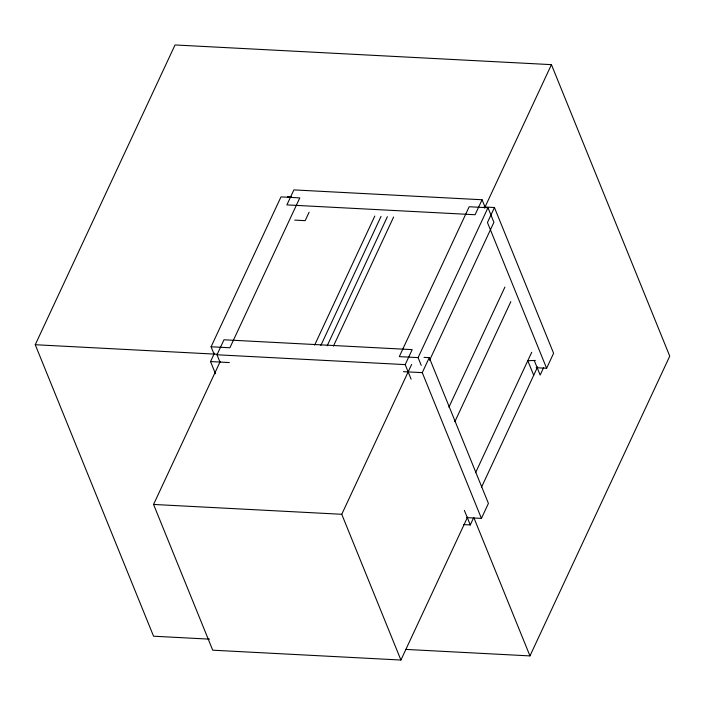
<?xml version="1.0" encoding="UTF-8"?>
<svg xmlns="http://www.w3.org/2000/svg" width="705" height="705" viewBox="0 0 705 705"><rect width="100%" height="100%" fill="white"/><g stroke="black" fill="none" stroke-linecap="round" stroke-linejoin="round"><path stroke-width="1.06" d="M209.535 639.144L153.567 636.218L35.25 344.719L175.034 44.961L551.433 64.648L669.75 356.148L529.966 655.906L405.965 649.42M211.086 346.789L280.978 196.906L299.792 197.893L229.9 347.768L211.086 346.789L214.241 354.562M215.51 373.8L210.548 361.568L214.479 353.135M220.154 362.546L216.999 354.774L223.987 339.784L412.187 349.627L405.199 364.617L411.112 379.193M467.574 517.109L400.916 660.039L212.716 650.195L153.558 504.445L220.207 361.515M309.107 212.223L305.168 220.656L294.716 220.11M314.624 345.098L374.796 216.065M320.863 345.424L381.035 216.391M327.199 345.758L387.371 216.717M333.439 346.084L393.61 217.052M482.079 199.753L475.091 214.734L286.891 204.891L293.879 189.901L482.079 199.753L485.234 207.526M400.916 660.039L341.758 514.289L411.649 364.414M484.564 208.054L551.433 64.648M418.1 357.611L487.992 207.737L469.177 206.75L399.286 356.633L418.1 357.611L421.255 365.393M483.991 206.979L494.443 207.526L487.455 222.516L546.613 368.266L536.161 367.719M466.789 517.629L481.427 518.395L422.269 372.645L429.266 357.655L424.031 357.382M429.574 360.281L493.914 222.313L487.992 207.737M448.918 407.173L504.921 287.067M454.831 421.74L510.843 301.643M475.54 472.755L531.729 352.262M481.453 487.331L537.642 366.838M463.705 524.599L470.27 524.943L473.769 517.444M543.661 367.569L540.162 375.06L534.249 360.484M546.613 368.266L553.601 353.275L494.443 207.526M481.427 518.395L488.424 503.405L429.266 357.655M535.324 360.449L527.798 360.696L533.711 375.271M287.429 196.695L291.606 196.915M35.25 344.719L217.413 354.254M216.999 354.774L405.199 364.617M210.548 361.568L229.363 362.555M403.454 371.658L422.269 372.645M153.558 504.445L341.758 514.289M474.121 518.316L529.966 655.906M464.357 510.367L470.27 524.943"/></g></svg>
